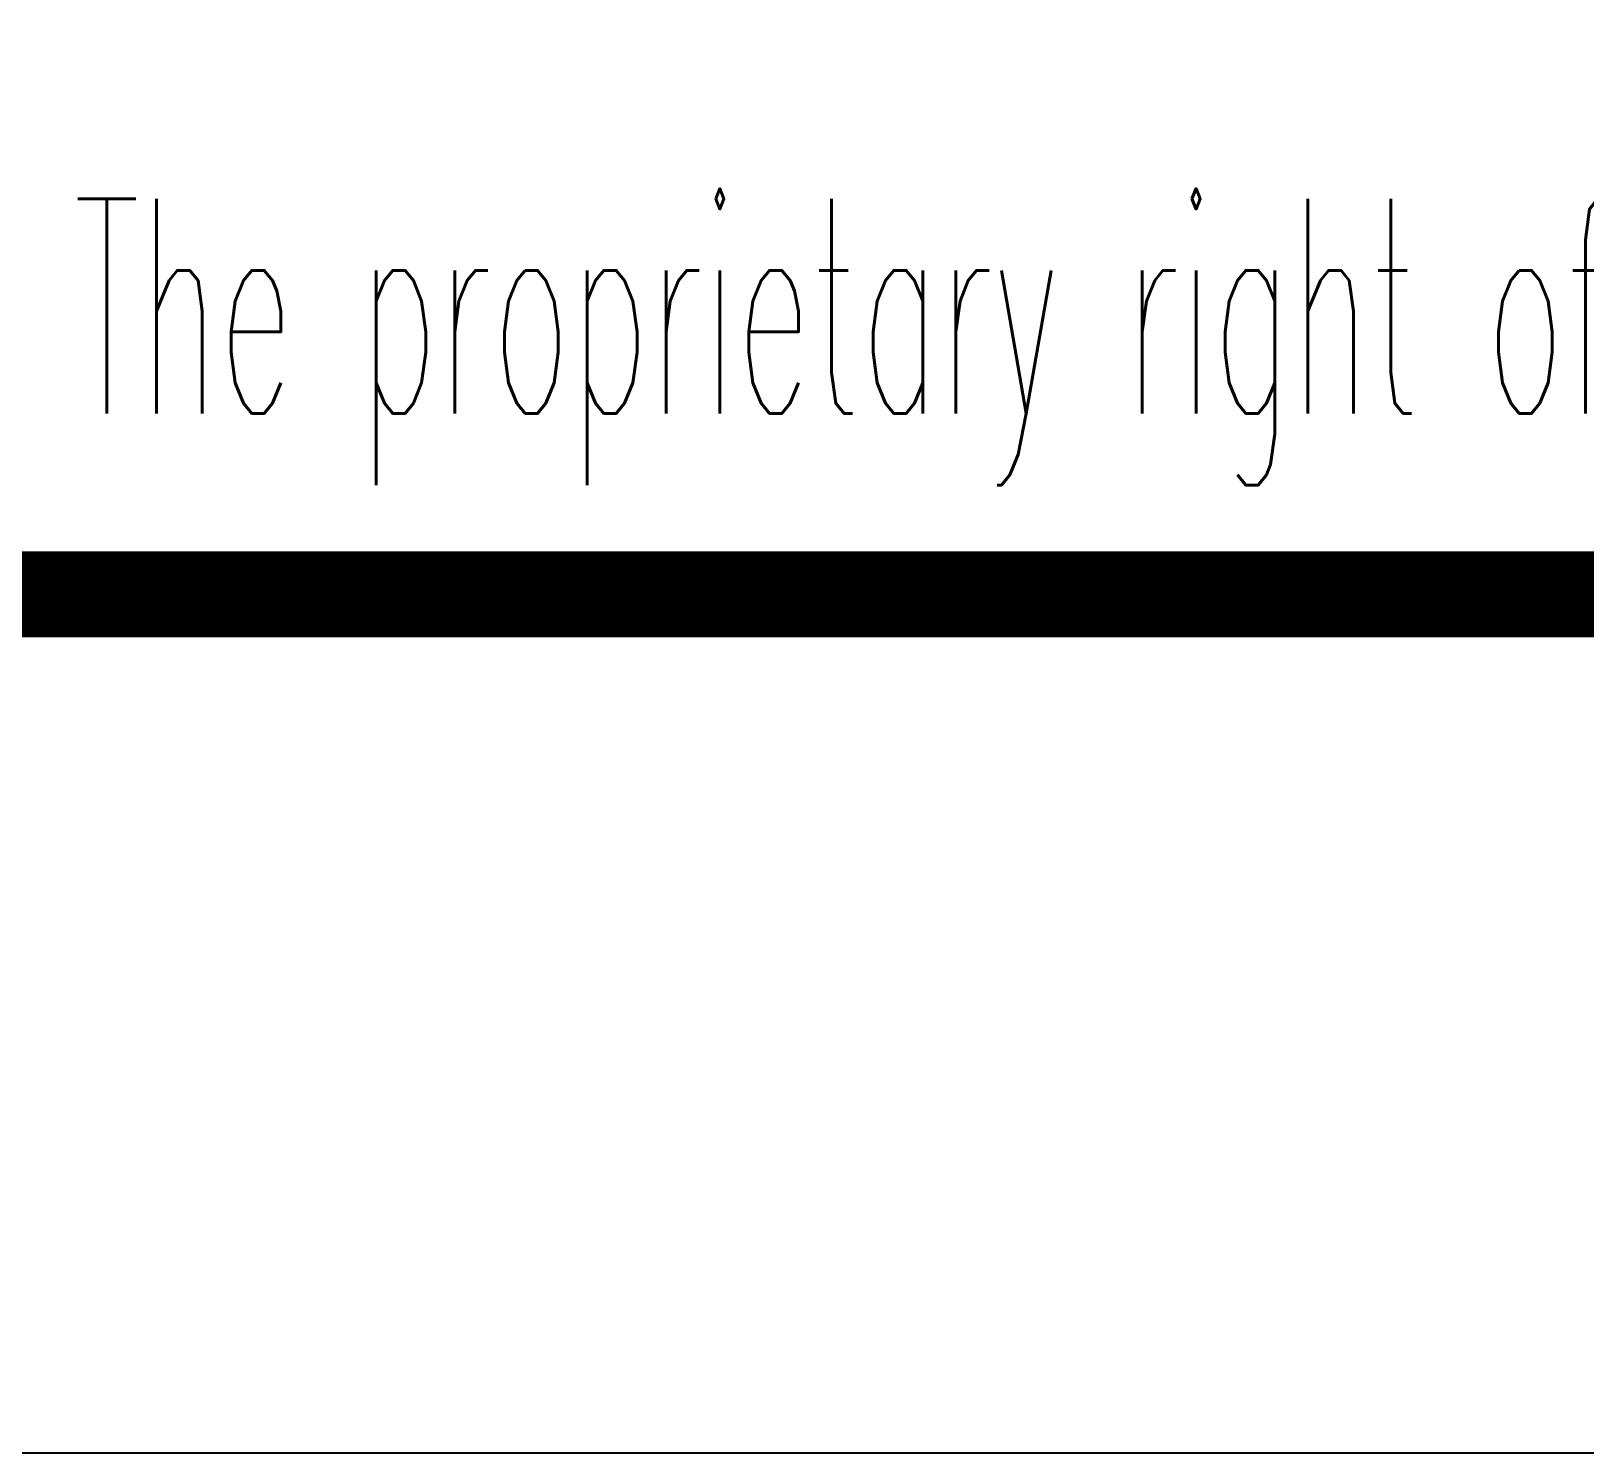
# Model space of a CAD drawing. Extents: x 5188914 to 7068445, y -542675 to 2032183.
# Drawn here: x 5235700 to 5237509, y -405398 to -403741 of the extents above; entities that cross this region are included whole.
import ezdxf
from ezdxf.enums import TextEntityAlignment as Align

# ---------------------------------------------------------------- set-up
doc = ezdxf.new("R2010")
doc.units = 0
doc.header["$LTSCALE"] = 1000
doc.header["$MEASUREMENT"] = 0
doc.layers.get('0').update_dxf_attribs({"linetype": 'CONTINUOUS'})
doc.layers.add('PUB_TITLE', color=4, linetype='CONTINUOUS')
doc.styles.add('ECEC_TQ', font='txt_l.shx', dxfattribs={"bigfont": 'hztxt_l.shx'})

msp = doc.modelspace()

# ---------------------------------------------------------------- linework, layer by layer
msp.add_line((5234307.2, -404397.6), (5252307.2, -404397.6))
at = {"layer": 'PUB_TITLE', "color": 4}
msp.add_lwpolyline([(5193907.2, -405397.6), (5253307.2, -405397.6), (5253307.2, -363397.6), (5193907.2, -363397.6)], close=True, dxfattribs=at)
at = {"layer": 'PUB_TITLE', "color": 4, "const_width": 100}
msp.add_lwpolyline([(5196407.2, -404397.6), (5252307.2, -404397.6), (5252307.2, -364397.6), (5196407.2, -364397.6)], close=True, dxfattribs=at)

# ---------------------------------------------------------------- texts
at = {"style": 'ECEC_TQ', "width": 0.45}
msp.add_text('The proprietary right of this document belongs to Anhui Huadong Chemical And Medical Engineering  Co.,Ltd.  and any replication or transfer to the 3rd. side is forbidden without its permission. ', height=250, dxfattribs=at).set_placement((5243307.2, -404097.6), align=Align.MIDDLE)

doc.saveas('drawing.dxf')
